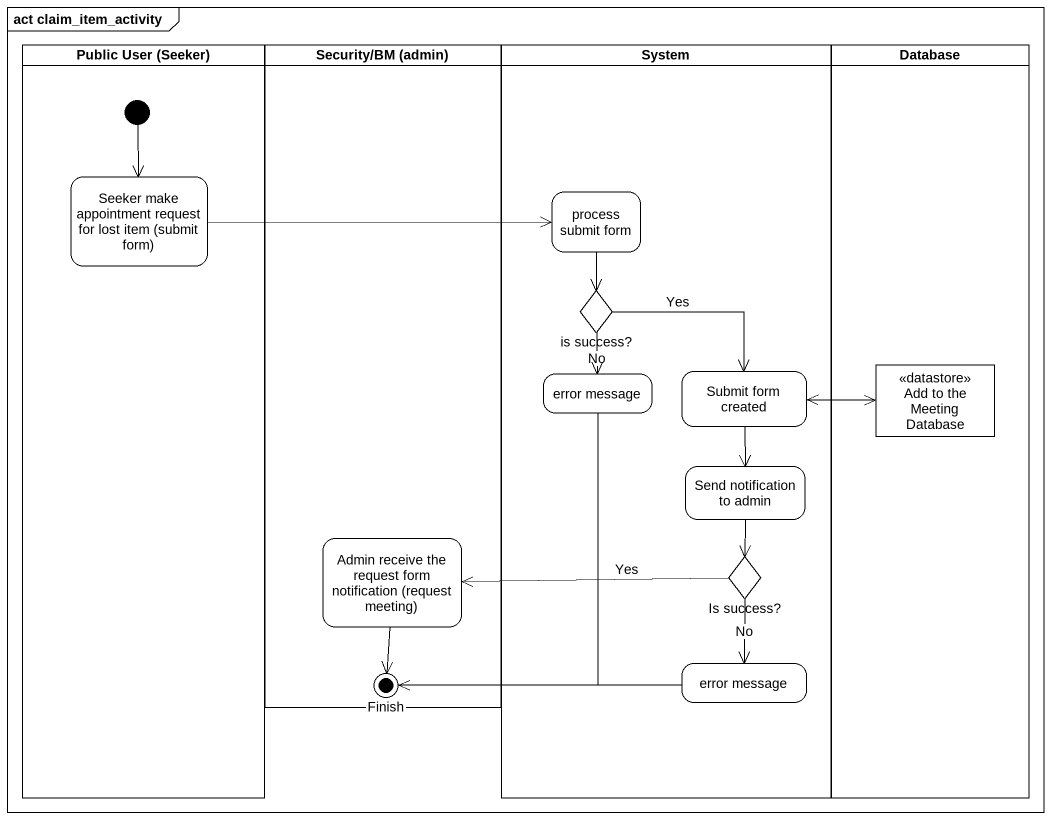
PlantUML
@startuml
mainframe act claim_item_activity
hide empty description
state "Public User (Seeker)" as Public_User_Seeker <<partition>> {
  state "Seeker make appointment request for lost item (submit form)" as Seeker_make_appointment
  [*] --> Seeker_make_appointment
}
state "Security/BM (admin)" as Security_BM_admin <<partition>> {
  state "Admin receive the request form notification (request meeting)" as Admin_receive_the_request
  state Finish <<end>>
}
state System <<partition>> {
  state "process submit form" as process_submit_form
  state "is success?" as is_success <<choice>>
  state "error message" as error_message
  state "Submit form created" as Submit_form_created
  state "Send notification to admin" as Send_notification_to_admin
  state "Is success?" as Is_success <<choice>>
  state "error message" as error_message_2
}
state "Database" as Database_ <<partition>> {
  state "Add to the Meeting Database" as Add_to_the_Meeting_Database <<datastore>>
}
Seeker_make_appointment -right-> process_submit_form
process_submit_form --> is_success
is_success --> error_message : No
is_success -right-> Submit_form_created : Yes
error_message --> Finish
Submit_form_created -right-> Add_to_the_Meeting_Database
Submit_form_created --> Send_notification_to_admin
Add_to_the_Meeting_Database -left-> Submit_form_created
Send_notification_to_admin --> Is_success
Admin_receive_the_request --> Finish
Is_success -left-> Admin_receive_the_request : Yes
Is_success --> error_message_2 : No
error_message_2 -left-> Finish
@enduml
